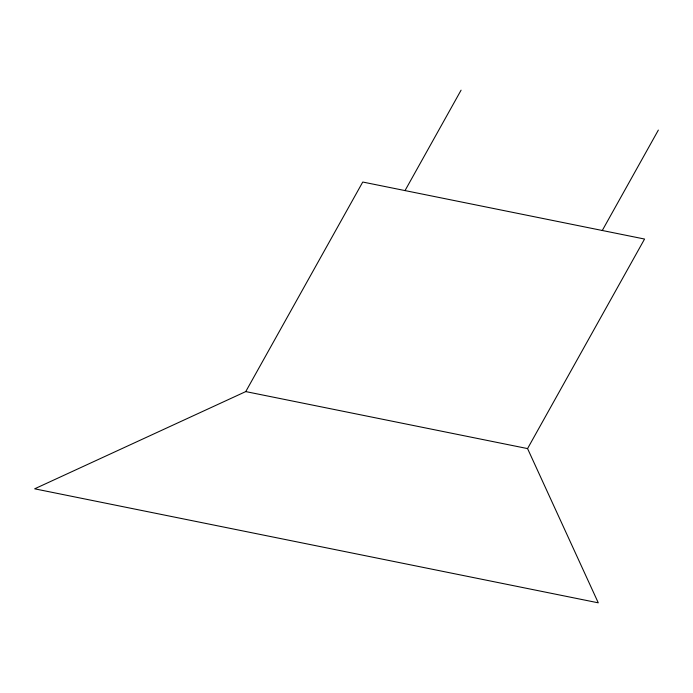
<?xml version="1.0" encoding="UTF-8"?>
<svg xmlns="http://www.w3.org/2000/svg" width="693" height="693" viewBox="0 0 693 693"><rect width="100%" height="100%" fill="white"/><g stroke="black" fill="none" stroke-linecap="round" stroke-linejoin="round"><path stroke-width="1.04" d="M245.755 391.588L362.751 182.034L644.559 239.042L527.564 448.588L598.276 602.823L34.65 488.816L245.755 391.588L527.564 448.588M405.024 190.592L461.079 90.177M602.286 230.492L658.35 130.085"/></g></svg>
